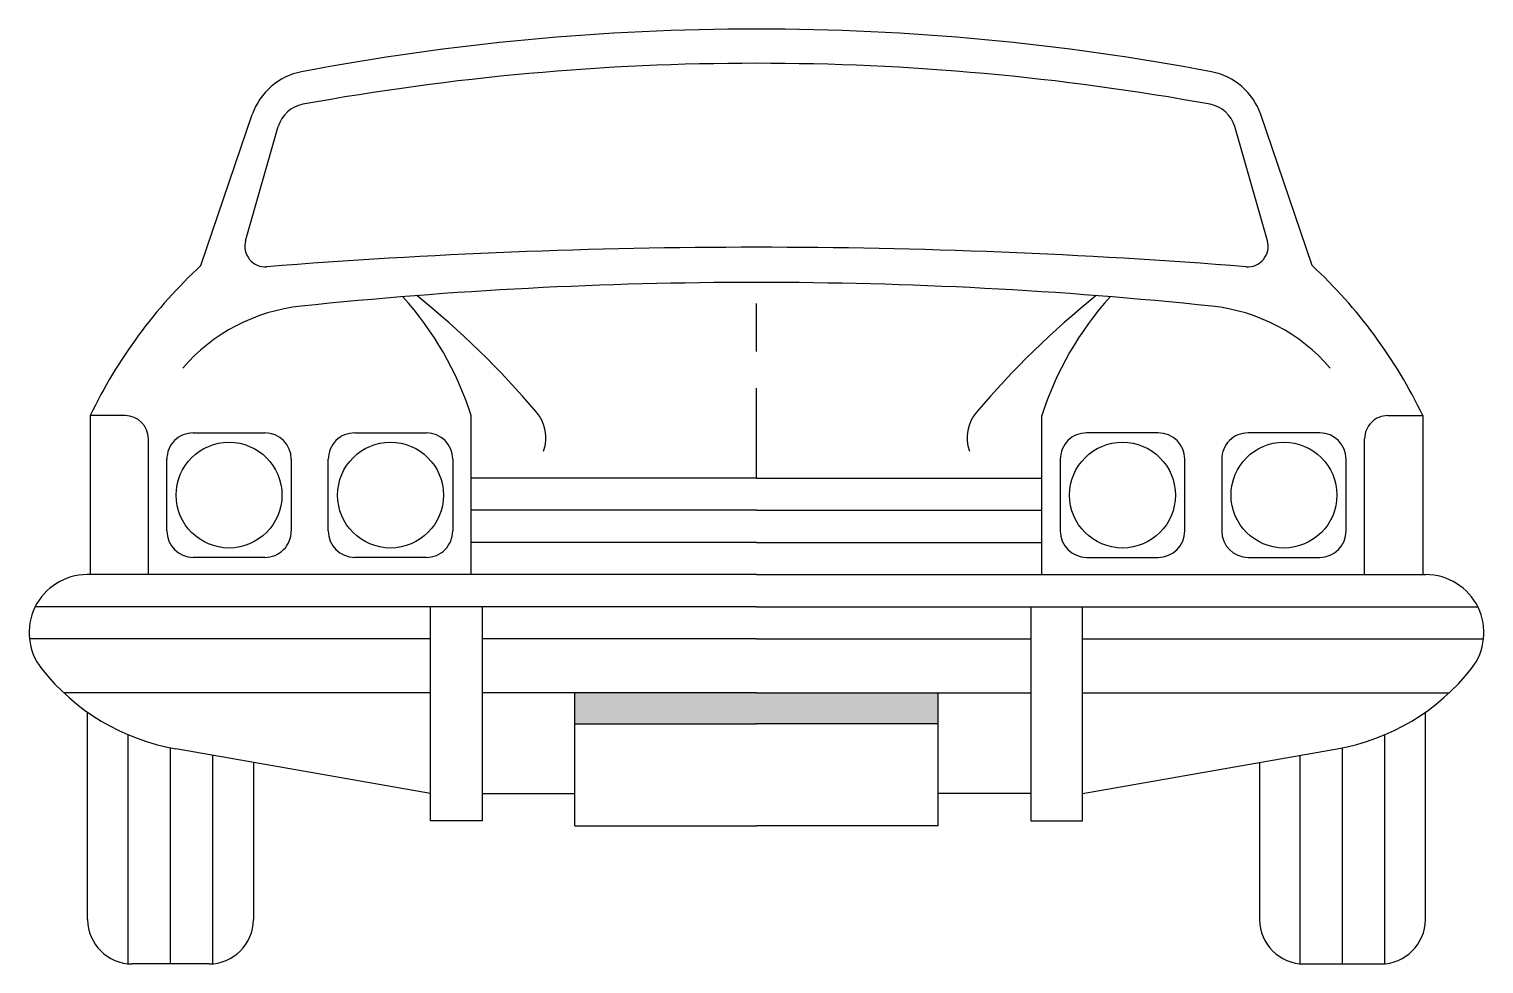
# Model space of a CAD drawing. Extents: x -36.7 to 36.7, y 0 to 47.2.
import ezdxf

# ---------------------------------------------------------------- set-up
doc = ezdxf.new("R2010")
doc.units = 0
doc.layers.add('LAYER01', color=7, linetype='CONTINUOUS')

msp = doc.modelspace()

# ---------------------------------------------------------------- linework, layer by layer
at = {"layer": 'LAYER01', "color": 7, "linetype": 'CONTINUOUS'}
for p, q in [((-28.057, 35.279), (-25.464, 42.899)), ((28.057, 35.279), (25.464, 42.899)), ((-25.802, 36.524), (-24.153, 42.291)), ((25.802, 36.524), (24.153, 42.291)), ((0, 30.931), (0, 33.354)), ((0, 24.534), (0, 29.082)), ((-31.879, 27.693), (-33.651, 27.693)), ((-33.651, 27.693), (-33.651, 19.66)), ((-14.408, 19.66), (-14.408, 27.693)), ((14.408, 19.66), (14.408, 27.693)), ((31.879, 27.693), (33.651, 27.693)), ((33.651, 27.693), (33.651, 19.66)), ((-30.713, 19.66), (-30.713, 26.527)), ((-28.446, 26.82), (-24.827, 26.82)), ((-20.294, 26.82), (-16.674, 26.82)), ((20.294, 26.82), (16.674, 26.82)), ((28.446, 26.82), (24.827, 26.82)), ((30.713, 19.66), (30.713, 26.527)), ((-29.78, 21.867), (-29.78, 25.486)), ((-23.494, 25.486), (-23.494, 21.867)), ((-21.627, 21.867), (-21.627, 25.486)), ((-15.341, 25.486), (-15.341, 21.867)), ((15.341, 25.486), (15.341, 21.867)), ((21.627, 21.867), (21.627, 25.486)), ((23.494, 25.486), (23.494, 21.867)), ((29.78, 21.867), (29.78, 25.486)), ((0, 24.534), (-14.408, 24.534)), ((0, 24.534), (14.408, 24.534)), ((0, 22.909), (-14.408, 22.909)), ((0, 22.909), (14.408, 22.909)), ((0, 21.284), (-14.408, 21.284)), ((0, 21.284), (14.408, 21.284)), ((-24.827, 20.533), (-28.446, 20.533)), ((-16.674, 20.533), (-20.294, 20.533)), ((16.674, 20.533), (20.294, 20.533)), ((24.827, 20.533), (28.446, 20.533)), ((0, 19.66), (-33.805, 19.66)), ((0, 19.66), (33.805, 19.66)), ((0, 18.035), (-36.429, 18.035)), ((-16.466, 7.234), (-16.466, 18.035)), ((-13.854, 18.035), (-13.854, 7.234)), ((0, 18.035), (36.429, 18.035)), ((13.854, 18.035), (13.854, 7.234)), ((16.466, 7.234), (16.466, 18.035)), ((-16.466, 16.411), (-36.719, 16.411)), ((0, 16.411), (-13.854, 16.411)), ((0, 16.411), (13.854, 16.411)), ((16.466, 16.411), (36.719, 16.411)), ((-16.466, 13.695), (-34.991, 13.695)), ((0, 13.695), (-13.854, 13.695)), ((-9.177, 6.974), (-9.177, 13.695)), ((0, 13.695), (13.854, 13.695)), ((9.177, 6.974), (9.177, 13.695)), ((16.466, 13.695), (34.991, 13.695)), ((-33.779, 2.244), (-33.779, 12.707)), ((33.779, 2.244), (33.779, 12.707)), ((-9.177, 12.122), (0, 12.122)), ((9.177, 12.122), (0, 12.122)), ((-31.734, 0), (-31.734, 11.572)), ((31.734, 0), (31.734, 11.572)), ((-29.592, 0), (-29.592, 10.912)), ((-16.466, 8.609), (-29.333, 10.864)), ((-27.45, 0), (-27.45, 10.534)), ((16.466, 8.609), (29.333, 10.864)), ((27.45, 0), (27.45, 10.534)), ((29.592, 0), (29.592, 10.912)), ((-25.406, 10.176), (-25.406, 2.244)), ((25.406, 10.176), (25.406, 2.244)), ((-13.854, 8.609), (-9.177, 8.609)), ((13.854, 8.609), (9.177, 8.609)), ((-13.854, 7.234), (-16.466, 7.234)), ((-9.177, 6.974), (0, 6.974)), ((9.177, 6.974), (0, 6.974)), ((13.854, 7.234), (16.466, 7.234)), ((-27.649, 0), (-31.535, 0)), ((27.649, 0), (31.535, 0))]:
    msp.add_line(p, q, dxfattribs=at)
for centre in [(-26.637, 23.677), (-18.484, 23.677), (18.484, 23.677), (26.637, 23.677)]:
    msp.add_circle(centre, 2.672, dxfattribs=at)
for centre, radius, start, end in [((0, -76.441), 123.654, 90, 100.70696), ((0, -76.441), 123.654, 79.29305, 90), ((-22.365, 41.844), 3.273, 100.70696, 161.20413), ((0, -82.368), 127.853, 90, 100.32387), ((0, -82.368), 127.853, 79.67612, 90), ((22.365, 41.844), 3.273, 18.79587, 79.29305), ((-22.629, 41.855), 1.586, 100.32387, 164.04833), ((22.629, 41.855), 1.586, 15.95167, 79.67612), ((-24.806, 36.24), 1.035, 164.04833, 274.56743), ((0, -274.282), 310.475, 90, 94.56744), ((0, -274.282), 310.475, 85.43256, 90), ((24.806, 36.24), 1.035, 265.43257, 15.95167), ((-10.755, 16.665), 25.413, 132.90683, 154.28076), ((10.755, 16.665), 25.413, 25.71923, 47.09317), ((0, -186.726), 221.144, 90, 95.96879), ((0, -186.726), 221.144, 84.03122, 90), ((-22.044, 24.11), 9.158, 95.96879, 139.22852), ((-30.128, 22.648), 16.51, 17.793, 41.99791), ((-44.789, -0.691), 44.155, 40.31012, 51.26312), ((44.789, -0.691), 44.155, 128.73688, 139.68988), ((30.128, 22.648), 16.51, 138.00209, 162.20699), ((22.044, 24.11), 9.158, 40.77149, 84.03122), ((-31.879, 26.527), 1.166, 0, 90), ((-12.662, 26.564), 2.024, 340.92392, 40.31012), ((12.662, 26.564), 2.024, 139.68988, 199.07607), ((31.879, 26.527), 1.166, 90, 180.00001), ((-28.446, 25.486), 1.334, 90, 180.00001), ((-24.827, 25.486), 1.334, 0, 90), ((-20.294, 25.486), 1.334, 90, 180.00001), ((-16.674, 25.486), 1.334, 0, 90), ((16.674, 25.486), 1.334, 90, 180.00001), ((20.294, 25.486), 1.334, 0, 90), ((24.827, 25.486), 1.334, 90, 180.00001), ((28.446, 25.486), 1.334, 0, 90), ((-28.446, 21.867), 1.334, 180.00001, 270), ((-24.827, 21.867), 1.334, 270, 0.00001), ((-20.294, 21.867), 1.334, 180.00001, 270), ((-16.674, 21.867), 1.334, 270, 0.00001), ((16.674, 21.867), 1.334, 180.00001, 270), ((20.294, 21.867), 1.334, 270, 0), ((24.827, 21.867), 1.334, 180.00001, 270), ((28.446, 21.867), 1.334, 270, 0), ((-33.805, 16.729), 2.931, 90, 218.16755), ((33.805, 16.729), 2.931, 321.83245, 90), ((-27.427, 21.742), 11.044, 218.16755, 260.06044), ((27.427, 21.742), 11.044, 279.93957, 321.83245), ((-31.535, 2.244), 2.244, 180.00001, 270), ((-27.649, 2.244), 2.244, 270, 0), ((27.649, 2.244), 2.244, 180.00001, 270), ((31.535, 2.244), 2.244, 270, 0)]:
    msp.add_arc(centre, radius, start, end, dxfattribs=at)
for points in [[(0, 12.122), (0, 13.695), (-9.177, 12.122), (-9.177, 13.695)], [(0, 12.122), (0, 13.695), (9.177, 12.122), (9.177, 13.695)]]:
    msp.add_solid(points, dxfattribs=at)

doc.saveas('drawing.dxf')
